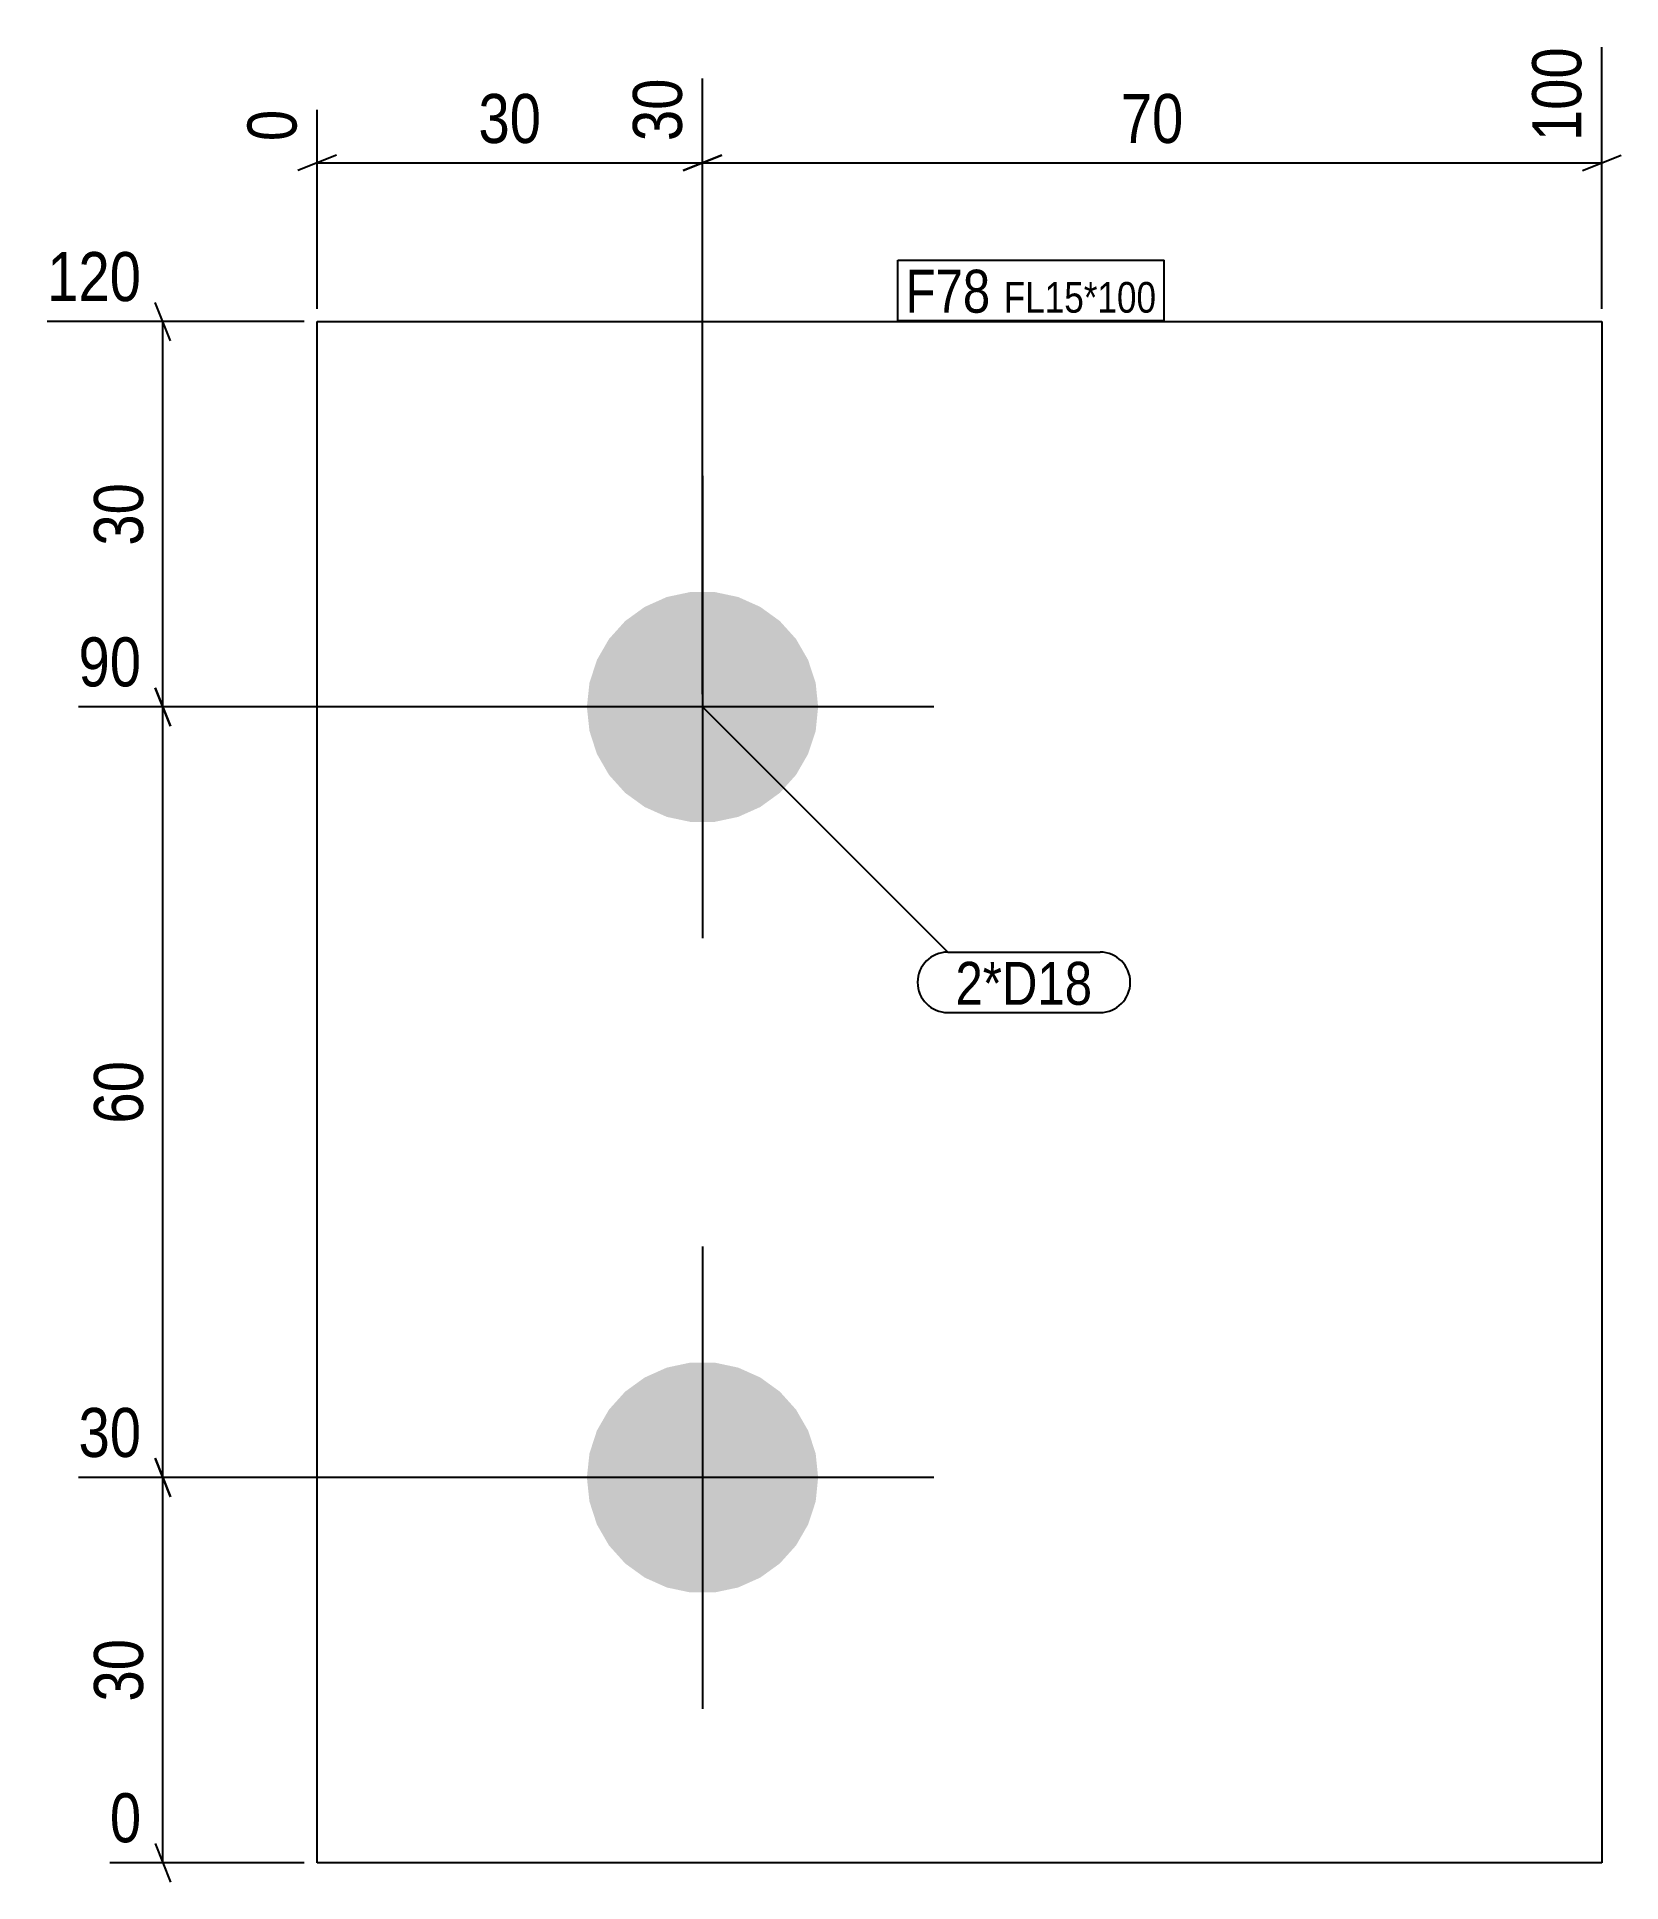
# Model space of a CAD drawing. Header units: millimetres. Extents: x 2 to 126, y 3 to 147.
import ezdxf

# ---------------------------------------------------------------- set-up
doc = ezdxf.new("R2010")
doc.units = ezdxf.units.MM
for name, color, linetype in [('MÅLSÆTNING', 7, 'Continuous'), ('STÅL', 7, 'Continuous'), ('TEKST', 7, 'Continuous')]:
    doc.layers.add(name, color=color, linetype=linetype)
doc.styles.add('Arial Narrow', font='ARIALN.TTF', dxfattribs={"height": 0.2})

msp = doc.modelspace()

# ---------------------------------------------------------------- hatches: boundary and pattern name
at = {"layer": 'STÅL', "linetype": 'Continuous'}
for points in [[(63.01, 94.5), (62.82, 92.63), (62.23, 90.84), (61.29, 89.21), (60.03, 87.81), (58.51, 86.71), (56.79, 85.94), (54.95, 85.55), (53.07, 85.55), (51.23, 85.94), (49.51, 86.71), (47.99, 87.81), (46.73, 89.21), (45.79, 90.84), (45.21, 92.63), (45.01, 94.5), (45.21, 96.37), (45.79, 98.16), (46.73, 99.79), (47.99, 101.19), (49.51, 102.29), (51.23, 103.06), (53.07, 103.45), (54.95, 103.45), (56.79, 103.06), (58.51, 102.29), (60.03, 101.19), (61.29, 99.79), (62.23, 98.16), (62.82, 96.37)], [(63.01, 34.5), (62.82, 32.63), (62.23, 30.84), (61.29, 29.21), (60.03, 27.81), (58.51, 26.71), (56.79, 25.94), (54.95, 25.55), (53.07, 25.55), (51.23, 25.94), (49.51, 26.71), (47.99, 27.81), (46.73, 29.21), (45.79, 30.84), (45.21, 32.63), (45.01, 34.5), (45.21, 36.37), (45.79, 38.16), (46.73, 39.79), (47.99, 41.19), (49.51, 42.29), (51.23, 43.06), (53.07, 43.45), (54.95, 43.45), (56.79, 43.06), (58.51, 42.29), (60.03, 41.19), (61.29, 39.79), (62.23, 38.16), (62.82, 36.37)]]:
    msp.add_hatch(color=3, dxfattribs=at).paths.add_polyline_path(points)

# ---------------------------------------------------------------- linework, layer by layer
at = {"layer": 'MÅLSÆTNING', "color": 7, "linetype": 'Continuous'}
for p, q in [((124.01, 125.5), (124.01, 145.87)), ((54.01, 95.5), (54.01, 143.43)), ((54.01, 95.5), (54.01, 143.43)), ((24.01, 125.5), (24.01, 141)), ((25.51, 137.46), (22.51, 136.26)), ((24.01, 136.86), (54.01, 136.86)), ((55.51, 137.46), (52.51, 136.26)), ((52.51, 136.26), (55.51, 137.46)), ((54.01, 136.86), (124.01, 136.86)), ((122.51, 136.26), (125.51, 137.46)), ((12.61, 123), (11.41, 126)), ((23.01, 124.5), (3, 124.5)), ((12.01, 94.5), (12.01, 124.5)), ((11.41, 96), (12.61, 93)), ((12.61, 93), (11.41, 96)), ((53.01, 94.5), (5.44, 94.5)), ((53.01, 94.5), (5.44, 94.5)), ((12.01, 34.5), (12.01, 94.5)), ((12.61, 33), (11.41, 36)), ((53.01, 34.5), (5.44, 34.5)), ((53.01, 34.5), (5.44, 34.5)), ((12.01, 4.5), (12.01, 34.5)), ((11.41, 6), (12.61, 3)), ((23.01, 4.5), (7.88, 4.5))]:
    msp.add_line(p, q, dxfattribs=at)
at = {"layer": 'STÅL', "color": 2, "linetype": 'Continuous'}
for p, q in [((24.01, 4.5), (24.01, 124.5)), ((24.01, 124.5), (124.01, 124.5)), ((124.01, 124.5), (124.01, 4.5)), ((124.01, 4.5), (24.01, 4.5))]:
    msp.add_line(p, q, dxfattribs=at)
at = {"layer": 'STÅL', "color": 3, "linetype": 'Continuous'}
for p, q in [((54.01, 112.5), (54.01, 76.5)), ((72.01, 94.5), (36.01, 94.5)), ((54.01, 52.5), (54.01, 16.5)), ((72.01, 34.5), (36.01, 34.5))]:
    msp.add_line(p, q, dxfattribs=at)

# ---------------------------------------------------------------- wipeouts: each hides what was drawn before it
at = {"color": 0}
for points, layer in [([(42.25, 137.61), (42.25, 143.21), (35.77, 143.21), (35.77, 137.61)], 'MÅLSÆTNING'), ([(92.25, 137.61), (92.25, 143.21), (85.77, 143.21), (85.77, 137.61)], 'MÅLSÆTNING'), ([(11.26, 112.74), (5.66, 112.74), (5.66, 106.26), (11.26, 106.26)], 'MÅLSÆTNING'), ([(11.26, 67.74), (5.66, 67.74), (5.66, 61.26), (11.26, 61.26)], 'MÅLSÆTNING'), ([(11.26, 22.74), (5.66, 22.74), (5.66, 16.26), (11.26, 16.26)], 'MÅLSÆTNING'), ([(84.36, 71.31), (84.36, 74.81), (73.7, 74.81), (73.7, 71.31)], 'TEKST')]:
    msp.add_wipeout(points, dxfattribs=at).dxf.layer = layer

# ---------------------------------------------------------------- next in the draw order: texts
at = {"layer": 'MÅLSÆTNING', "color": 3, "style": 'Arial Narrow'}
for s, p in [('30', (36.57, 138.41)), ('70', (86.57, 138.41))]:
    msp.add_text(s, height=3.818, dxfattribs=at).set_placement(p)
for s, p in [('30', (10.46, 107.06)), ('60', (10.46, 62.06)), ('30', (10.46, 17.06))]:
    msp.add_text(s, height=3.818, rotation=90.0002, dxfattribs=at).set_placement(p)

# ---------------------------------------------------------------- next in the draw order: wipeouts: each hides what was drawn before it
at = {"color": 0, "linetype": 'Continuous'}
for points in [[(123.21, 146.67), (117.61, 146.67), (117.61, 137.76), (123.21, 137.76)], [(53.21, 144.23), (47.61, 144.23), (47.61, 137.76), (53.21, 137.76)], [(23.21, 141.8), (17.61, 141.8), (17.61, 137.76), (23.21, 137.76)], [(11.11, 125.3), (11.11, 130.9), (2.2, 130.9), (2.2, 125.3)], [(11.11, 95.3), (11.11, 100.9), (4.64, 100.9), (4.64, 95.3)], [(11.11, 35.3), (11.11, 40.9), (4.64, 40.9), (4.64, 35.3)], [(11.11, 5.3), (11.11, 10.9), (7.07, 10.9), (7.07, 5.3)]]:
    msp.add_wipeout(points, dxfattribs=at).dxf.layer = 'MÅLSÆTNING'
at = {"color": 0}
for points in [[(76.41, 125.2), (76.41, 128.7), (69.81, 128.7), (69.81, 125.2)], [(89.34, 125.2), (89.34, 127.7), (77.46, 127.7), (77.46, 125.2)], [(84.36, 71.31), (84.36, 74.81), (73.7, 74.81), (73.7, 71.31)]]:
    msp.add_wipeout(points, dxfattribs=at).dxf.layer = 'TEKST'

# ---------------------------------------------------------------- next in the draw order: linework, layer by layer
at = {"layer": 'MÅLSÆTNING', "color": 7, "linetype": 'Continuous'}
msp.add_line((11.41, 36), (12.61, 33), dxfattribs=at)
at = {"layer": 'TEKST', "color": 7, "linetype": 'Continuous'}
for p, q in [((54.01, 94.5), (73.1, 75.41)), ((73.1, 75.41), (84.96, 75.41)), ((73.1, 70.71), (84.96, 70.71))]:
    msp.add_line(p, q, dxfattribs=at)
for centre, start, end in [((73.1, 73.06), 90, 270), ((84.96, 73.06), 270, 90)]:
    msp.add_arc(centre, 2.35, start, end, dxfattribs=at)

# ---------------------------------------------------------------- next in the draw order: texts
at = {"layer": 'MÅLSÆTNING', "color": 3, "linetype": 'Continuous', "style": 'Arial Narrow'}
for s, height, p in [('100', 3.818, (122.41, 138.56)), ('30', 3.818, (52.41, 138.56)), ('0', 3.82, (22.41, 138.56))]:
    msp.add_text(s, height=height, rotation=90.0002, dxfattribs=at).set_placement(p)
for s, height, p in [('120', 3.818, (3, 126.1)), ('90', 3.818, (5.44, 96.1)), ('30', 3.818, (5.44, 36.1)), ('0', 3.82, (7.88, 6.1))]:
    msp.add_text(s, height=height, dxfattribs=at).set_placement(p)
at = {"layer": 'TEKST', "color": 3, "style": 'Arial Narrow'}
msp.add_text('2*D18', height=3.34, dxfattribs=at).set_placement((73.7, 71.31))

# ---------------------------------------------------------------- next in the draw order: wipeouts: each hides what was drawn before it
at = {"color": 0}
for points in [[(76.41, 125.2), (76.41, 128.7), (69.81, 128.7), (69.81, 125.2)], [(89.34, 125.2), (89.34, 127.7), (77.46, 127.7), (77.46, 125.2)]]:
    msp.add_wipeout(points, dxfattribs=at).dxf.layer = 'TEKST'

# ---------------------------------------------------------------- next in the draw order: linework, layer by layer
at = {"layer": 'TEKST', "color": 7, "linetype": 'Continuous'}
for p, q in [((69.21, 129.3), (89.94, 129.3)), ((69.21, 124.6), (69.21, 129.3)), ((89.94, 124.6), (89.94, 129.3)), ((69.21, 124.6), (89.94, 124.6))]:
    msp.add_line(p, q, dxfattribs=at)

# ---------------------------------------------------------------- next in the draw order: texts
at = {"layer": 'TEKST', "color": 3, "style": 'Arial Narrow'}
for s, height, p in [('F78', 3.34, (69.81, 125.2)), ('FL15*100', 2.386, (77.46, 125.2))]:
    msp.add_text(s, height=height, dxfattribs=at).set_placement(p)

doc.saveas('drawing.dxf')
